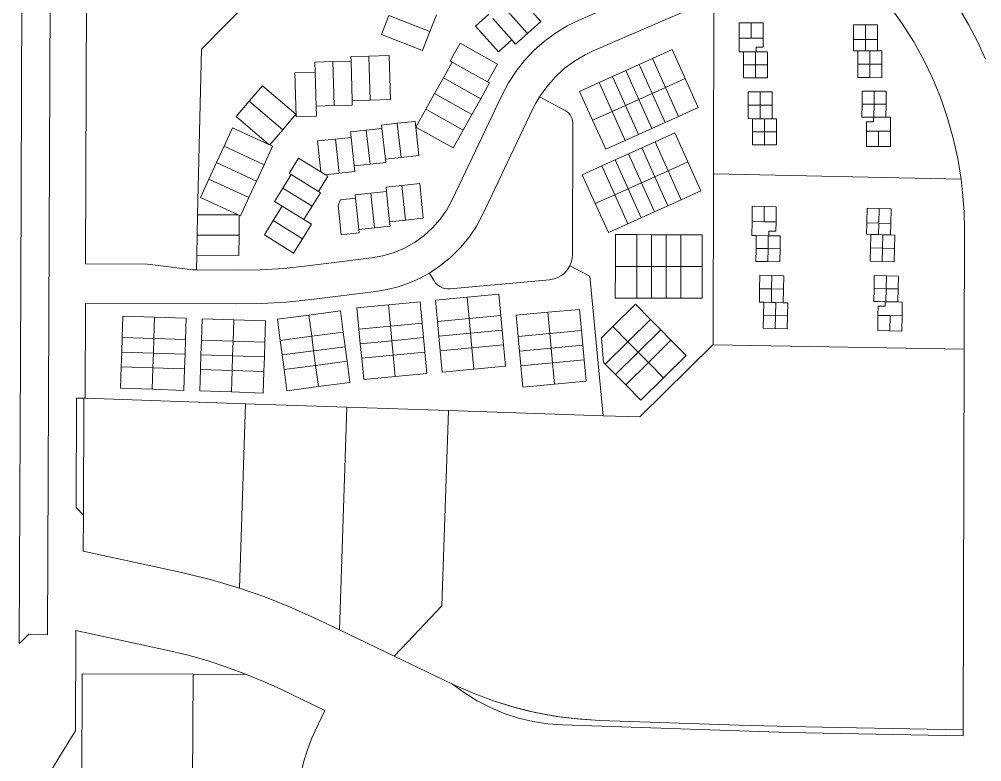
# Model space of a CAD drawing. Header units: feet. Extents: x 2741712 to 2750472, y 1004852 to 1013442.
# Drawn here: x 2742171 to 2743879, y 1007285 to 1008601 of the extents above; entities that cross this region are included whole.
import ezdxf

# ---------------------------------------------------------------- set-up
doc = ezdxf.new("R2010")
doc.units = ezdxf.units.FT
doc.header["$LTSCALE"] = 0.015
doc.header["$MEASUREMENT"] = 0
doc.layers.add('Carver County Parcels', color=7, linetype='Continuous')

msp = doc.modelspace()

# ---------------------------------------------------------------- linework, layer by layer
at = {"layer": 'Carver County Parcels', "lineweight": 5, "ltscale": 100}
for p, q in [((2742179.6, 1009553.3), (2742173.9, 1008130.4)), ((2742291.2, 1008715), (2742289, 1008167.7)), ((2742221.4, 1007510.1), (2742226.1, 1008676.7)), ((2742494.6, 1008548.7), (2742600.3, 1008656.1)), ((2743096.7, 1008597.5), (2743057.8, 1008641.1)), ((2743165.6, 1008600.4), (2743245.1, 1008634.9)), ((2743403.8, 1008638.5), (2743189.5, 1008545.4)), ((2743072.8, 1008576.2), (2743032.2, 1008621.7)), ((2743403.2, 1008327.3), (2743403.8, 1008629.7)), ((2743738.4, 1008593), (2743716.9, 1008623.2)), ((2743838.5, 1008621.9), (2743855.5, 1008592.3)), ((2742813.9, 1008574.5), (2742827, 1008608)), ((2742899.6, 1008579.5), (2742827, 1008608)), ((2742911.3, 1008609.3), (2742899.6, 1008579.5)), ((2743004.6, 1008610.6), (2742980.8, 1008589.3)), ((2743011.3, 1008603.1), (2743045.2, 1008565)), ((2743096.7, 1008597.5), (2743072.8, 1008576.2)), ((2743143.6, 1008589.7), (2743165.6, 1008600.4)), ((2742899.6, 1008579.5), (2742886.5, 1008546)), ((2742899.6, 1008579.5), (2742899.6, 1008579.5)), ((2742980.8, 1008589.3), (2743021.4, 1008543.7)), ((2743122.7, 1008577), (2743143.6, 1008589.7)), ((2743448.5, 1008595.3), (2743448.4, 1008568.2)), ((2743448.5, 1008595.3), (2743469.8, 1008595.3)), ((2743469.8, 1008595.3), (2743469.7, 1008568.1)), ((2743469.8, 1008595.3), (2743469.8, 1008595.3)), ((2743491.1, 1008595.2), (2743469.8, 1008595.3)), ((2743491.1, 1008595.2), (2743491, 1008568.1)), ((2743491.1, 1008595.2), (2743491.1, 1008595.2)), ((2743651.2, 1008565.8), (2743651.2, 1008591.8)), ((2743651.2, 1008591.8), (2743672.5, 1008591.8)), ((2743672.5, 1008591.8), (2743672.5, 1008591.8)), ((2743693.8, 1008591.7), (2743672.5, 1008591.8)), ((2743672.5, 1008591.8), (2743672.5, 1008565.8)), ((2743693.8, 1008565.7), (2743693.8, 1008591.7)), ((2743693.8, 1008591.7), (2743693.8, 1008591.7)), ((2743758.1, 1008561.6), (2743738.4, 1008593)), ((2743855.5, 1008592.3), (2743871.2, 1008562)), ((2742813.9, 1008574.5), (2742886.5, 1008546)), ((2743021.4, 1008543.7), (2743045.2, 1008565)), ((2743045.2, 1008565), (2743051.9, 1008557.6)), ((2743051.9, 1008557.6), (2743072.8, 1008576.2)), ((2743072.8, 1008576.2), (2743072.8, 1008576.2)), ((2743084.7, 1008546.4), (2743103, 1008562.5)), ((2743103, 1008562.5), (2743122.7, 1008577)), ((2743469.7, 1008568.1), (2743448.4, 1008568.2)), ((2743448.4, 1008543.6), (2743448.4, 1008568.2)), ((2743448.4, 1008568.2), (2743448.4, 1008568.2)), ((2743448.4, 1008568.2), (2743448.4, 1008543.6)), ((2743469.7, 1008568.1), (2743469.7, 1008568.1)), ((2743469.7, 1008568.1), (2743491, 1008568.1)), ((2743491, 1008568.1), (2743469.7, 1008568.1)), ((2743491, 1008568.1), (2743491, 1008551.9)), ((2743491, 1008551.9), (2743491, 1008568.1)), ((2743651.1, 1008545.6), (2743651.2, 1008565.8)), ((2743672.5, 1008565.8), (2743651.2, 1008565.8)), ((2743651.2, 1008565.8), (2743651.2, 1008565.8)), ((2743672.4, 1008545.6), (2743672.5, 1008565.8)), ((2743672.5, 1008565.8), (2743672.5, 1008565.8)), ((2743693.8, 1008565.7), (2743672.5, 1008565.8)), ((2743693.8, 1008565.7), (2743693.7, 1008545.5)), ((2743693.8, 1008565.7), (2743693.8, 1008565.7)), ((2742494.6, 1008548.7), (2742487.8, 1008254.9)), ((2742953.5, 1008558.9), (2742935.9, 1008527.5)), ((2742953.5, 1008558.9), (2743019.8, 1008521.9)), ((2743067.9, 1008528.6), (2743084.7, 1008546.4)), ((2743189.5, 1008545.4), (2743175.4, 1008538.6)), ((2743294.8, 1008532), (2743329.5, 1008547.6)), ((2743329.5, 1008547.6), (2743352.6, 1008496.3)), ((2743491, 1008551.9), (2743478.8, 1008552)), ((2743478.8, 1008552), (2743478.8, 1008543.6)), ((2743478.8, 1008543.6), (2743478.8, 1008552)), ((2743478.8, 1008552), (2743491, 1008551.9)), ((2743491, 1008551.9), (2743491, 1008551.9)), ((2743651.1, 1008545.6), (2743659.1, 1008545.6)), ((2743659.1, 1008545.6), (2743672.4, 1008545.6)), ((2743659.1, 1008545.6), (2743659.1, 1008521.8)), ((2743680.4, 1008545.5), (2743672.4, 1008545.6)), ((2743672.4, 1008545.6), (2743672.4, 1008545.6)), ((2743680.4, 1008521.7), (2743680.4, 1008545.5)), ((2743693.7, 1008545.5), (2743680.4, 1008545.5)), ((2743701.7, 1008545.5), (2743693.7, 1008545.5)), ((2743693.7, 1008545.5), (2743693.7, 1008545.5)), ((2743701.7, 1008521.7), (2743701.7, 1008545.5)), ((2743776, 1008529.1), (2743758.1, 1008561.6)), ((2743871.2, 1008562), (2743885.6, 1008531)), ((2742791.6, 1008536.3), (2742759.7, 1008535.4)), ((2742759.7, 1008535.4), (2742759.9, 1008527.4)), ((2742827.6, 1008537.3), (2742791.6, 1008536.3)), ((2742793.8, 1008458.3), (2742791.6, 1008536.3)), ((2742827.6, 1008537.3), (2742829.8, 1008459.3)), ((2743052.8, 1008509.4), (2743067.9, 1008528.6)), ((2743175.4, 1008538.6), (2743156.2, 1008527.2)), ((2743294.8, 1008532), (2743271.1, 1008521.3)), ((2743294.8, 1008532), (2743294.8, 1008532)), ((2743318, 1008480.6), (2743294.8, 1008532)), ((2743448.4, 1008543.6), (2743456.4, 1008543.6)), ((2743448.4, 1008543.6), (2743456.4, 1008543.6)), ((2743456.3, 1008520.6), (2743456.4, 1008543.6)), ((2743477.7, 1008543.6), (2743456.4, 1008543.6)), ((2743456.4, 1008543.6), (2743477.7, 1008543.6)), ((2743477.7, 1008543.6), (2743477.6, 1008520.6)), ((2743477.7, 1008543.6), (2743477.7, 1008543.6)), ((2743478.8, 1008543.6), (2743477.7, 1008543.6)), ((2743477.7, 1008543.6), (2743478.8, 1008543.6)), ((2743491, 1008543.5), (2743478.8, 1008543.6)), ((2743478.8, 1008543.6), (2743478.8, 1008543.6)), ((2743491, 1008543.5), (2743499, 1008543.5)), ((2743498.9, 1008520.5), (2743499, 1008543.5)), ((2743792, 1008495.6), (2743776, 1008529.1)), ((2742695.9, 1008525.6), (2742727.9, 1008526.5)), ((2742695.9, 1008525.6), (2742696.4, 1008507.6)), ((2742727.9, 1008526.5), (2742759.9, 1008527.4)), ((2742727.9, 1008526.5), (2742730.1, 1008448.5)), ((2742759.9, 1008527.4), (2742761.8, 1008457.4)), ((2742939.4, 1008525.6), (2742923.8, 1008497.6)), ((2742939.4, 1008525.6), (2742935.9, 1008527.5)), ((2743002.2, 1008490.4), (2742939.4, 1008525.6)), ((2742939.4, 1008525.6), (2742939.4, 1008525.6)), ((2743002.2, 1008490.4), (2743019.8, 1008521.9)), ((2743019.8, 1008521.9), (2743019.8, 1008521.9)), ((2743138.3, 1008513.9), (2743121.9, 1008498.7)), ((2743156.2, 1008527.2), (2743138.3, 1008513.9)), ((2743271.1, 1008521.3), (2743247.4, 1008510.6)), ((2743294.3, 1008470), (2743271.1, 1008521.3)), ((2743456.3, 1008520.6), (2743477.6, 1008520.6)), ((2743456.3, 1008497.6), (2743456.3, 1008520.6)), ((2743477.6, 1008520.6), (2743477.6, 1008520.6)), ((2743498.9, 1008520.5), (2743477.6, 1008520.6)), ((2743477.6, 1008520.6), (2743477.6, 1008497.6)), ((2743498.9, 1008520.5), (2743498.9, 1008497.5)), ((2743498.9, 1008520.5), (2743498.9, 1008520.5)), ((2743659, 1008498), (2743659.1, 1008521.8)), ((2743680.4, 1008521.7), (2743659.1, 1008521.8)), ((2743680.4, 1008521.7), (2743680.3, 1008498)), ((2743680.4, 1008521.7), (2743680.4, 1008521.7)), ((2743701.7, 1008521.7), (2743680.4, 1008521.7)), ((2743701.6, 1008497.9), (2743701.7, 1008521.7)), ((2743701.7, 1008521.7), (2743701.7, 1008521.7)), ((2742660.4, 1008506.6), (2742696.4, 1008507.6)), ((2742660.4, 1008506.6), (2742662.6, 1008428.6)), ((2742696.4, 1008507.6), (2742698.1, 1008447.6)), ((2742908.2, 1008469.7), (2742923.8, 1008497.6)), ((2742990.1, 1008460.6), (2742923.8, 1008497.6)), ((2743039.4, 1008488.9), (2743052.8, 1008509.4)), ((2743121.9, 1008498.7), (2743107.2, 1008481.9)), ((2743223.7, 1008499.9), (2743200, 1008489.2)), ((2743247.4, 1008510.6), (2743223.7, 1008499.9)), ((2743246.9, 1008448.6), (2743223.7, 1008499.9)), ((2743247.4, 1008510.6), (2743270.6, 1008459.3)), ((2743318, 1008480.6), (2743352.6, 1008496.3)), ((2743352.6, 1008496.3), (2743352.6, 1008496.3)), ((2743352.6, 1008496.3), (2743375.8, 1008444.9)), ((2743456.3, 1008497.6), (2743477.6, 1008497.6)), ((2743498.9, 1008497.5), (2743477.6, 1008497.6)), ((2743659, 1008498), (2743680.3, 1008498)), ((2743680.3, 1008498), (2743701.6, 1008497.9)), ((2743806, 1008461.3), (2743792, 1008495.6)), ((2742602.8, 1008483.6), (2742579.4, 1008456.3)), ((2742662.1, 1008432.9), (2742602.8, 1008483.6)), ((2743005.7, 1008488.5), (2742990.1, 1008460.6)), ((2743002.2, 1008490.4), (2743002.2, 1008490.4)), ((2743002.2, 1008490.4), (2743005.7, 1008488.5)), ((2743028, 1008467.4), (2743039.4, 1008488.9)), ((2743107.2, 1008481.9), (2743094.3, 1008463.7)), ((2743200, 1008489.2), (2743165.4, 1008473.6)), ((2743200, 1008489.2), (2743223.2, 1008437.9)), ((2743294.3, 1008470), (2743318, 1008480.6)), ((2743318, 1008480.6), (2743318, 1008480.6)), ((2743318, 1008480.6), (2743341.1, 1008429.3)), ((2742892.5, 1008441.8), (2742908.2, 1008469.7)), ((2742908.2, 1008469.7), (2742974.5, 1008432.6)), ((2742939.6, 1008281.5), (2743028, 1008467.4)), ((2742990.1, 1008460.6), (2742974.5, 1008432.6)), ((2742990.1, 1008460.6), (2742990.1, 1008460.6)), ((2743094.3, 1008463.7), (2743087.9, 1008452.8)), ((2743140, 1008439.5), (2743094.3, 1008463.7)), ((2743188.5, 1008422.3), (2743165.4, 1008473.6)), ((2743270.6, 1008459.3), (2743294.3, 1008470)), ((2743294.3, 1008470), (2743317.4, 1008418.6)), ((2743294.3, 1008470), (2743294.3, 1008470)), ((2743464.2, 1008449), (2743464.3, 1008472.8)), ((2743485.6, 1008472.8), (2743464.3, 1008472.8)), ((2743485.6, 1008472.8), (2743485.5, 1008449)), ((2743485.6, 1008472.8), (2743485.6, 1008472.8)), ((2743485.6, 1008472.8), (2743506.9, 1008472.8)), ((2743506.8, 1008449), (2743506.9, 1008472.8)), ((2743506.9, 1008472.8), (2743506.9, 1008472.8)), ((2743687.8, 1008473.8), (2743666.5, 1008473.8)), ((2743666.5, 1008473.8), (2743666.5, 1008450.8)), ((2743687.8, 1008450.8), (2743687.8, 1008473.8)), ((2743687.8, 1008473.8), (2743687.8, 1008473.8)), ((2743709.1, 1008473.7), (2743687.8, 1008473.8)), ((2743709.1, 1008473.7), (2743709.1, 1008450.7)), ((2743709.1, 1008473.7), (2743709.1, 1008473.7)), ((2743818.2, 1008426.2), (2743806, 1008461.3)), ((2742556, 1008428.9), (2742579.4, 1008456.3)), ((2742579.4, 1008456.3), (2742638.7, 1008405.6)), ((2742730.1, 1008448.5), (2742698.1, 1008447.6)), ((2742698.6, 1008429.6), (2742698.1, 1008447.6)), ((2742698.1, 1008447.6), (2742698.1, 1008447.6)), ((2742730.1, 1008448.5), (2742762.1, 1008449.4)), ((2742730.1, 1008448.5), (2742730.1, 1008448.5)), ((2742793.8, 1008458.3), (2742761.8, 1008457.4)), ((2742761.8, 1008457.4), (2742761.8, 1008457.4)), ((2742761.8, 1008457.4), (2742762.1, 1008449.4)), ((2742793.8, 1008458.3), (2742829.8, 1008459.3)), ((2742793.8, 1008458.3), (2742793.8, 1008458.3)), ((2742829.8, 1008459.3), (2742829.8, 1008459.3)), ((2743087.9, 1008452.8), (2743082.1, 1008441.6)), ((2743223.2, 1008437.9), (2743246.9, 1008448.6)), ((2743246.9, 1008448.6), (2743270.6, 1008459.3)), ((2743246.9, 1008448.6), (2743246.9, 1008448.6)), ((2743246.9, 1008448.6), (2743270, 1008397.2)), ((2743270.6, 1008459.3), (2743270.6, 1008459.3)), ((2743293.7, 1008407.9), (2743270.6, 1008459.3)), ((2743375.8, 1008444.9), (2743341.1, 1008429.3)), ((2743375.8, 1008444.9), (2743375.8, 1008444.9)), ((2743485.5, 1008449), (2743464.2, 1008449)), ((2743464.2, 1008425.3), (2743464.2, 1008449)), ((2743485.5, 1008449), (2743506.8, 1008449)), ((2743485.5, 1008449), (2743485.5, 1008449)), ((2743485.5, 1008449), (2743485.5, 1008425.2)), ((2743506.8, 1008425.2), (2743506.8, 1008449)), ((2743506.8, 1008449), (2743506.8, 1008449)), ((2743666.5, 1008450.8), (2743666.4, 1008427.8)), ((2743687.8, 1008450.8), (2743666.5, 1008450.8)), ((2743666.5, 1008450.8), (2743666.5, 1008450.8)), ((2743687.7, 1008427.8), (2743687.8, 1008450.8)), ((2743687.8, 1008450.8), (2743687.8, 1008450.8)), ((2743687.8, 1008450.8), (2743709.1, 1008450.7)), ((2743709, 1008427.7), (2743709.1, 1008450.7)), ((2743709.1, 1008450.7), (2743709.1, 1008450.7)), ((2742556, 1008428.9), (2742614, 1008379.3)), ((2742662.1, 1008432.9), (2742638.7, 1008405.6)), ((2742662.1, 1008432.9), (2742662.1, 1008432.9)), ((2742662.6, 1008428.6), (2742698.6, 1008429.6)), ((2742892.5, 1008441.8), (2742875, 1008410.4)), ((2742958.9, 1008404.7), (2742892.5, 1008441.8)), ((2742974.5, 1008432.6), (2742958.9, 1008404.7)), ((2742974.5, 1008432.6), (2742974.5, 1008432.6)), ((2743082.1, 1008441.6), (2742993.8, 1008255.8)), ((2743143.3, 1008437.4), (2743140, 1008439.5)), ((2743143.3, 1008437.4), (2743146.2, 1008434.9)), ((2743148.7, 1008431.9), (2743146.2, 1008434.9)), ((2743150.7, 1008428.6), (2743148.7, 1008431.9)), ((2743152.2, 1008425), (2743150.7, 1008428.6)), ((2743188.5, 1008422.3), (2743223.2, 1008437.9)), ((2743223.2, 1008437.9), (2743223.2, 1008437.9)), ((2743223.2, 1008437.9), (2743246.3, 1008386.5)), ((2743317.4, 1008418.6), (2743341.1, 1008429.3)), ((2743341.1, 1008429.3), (2743341.1, 1008429.3)), ((2743666.4, 1008427.8), (2743674.4, 1008427.8)), ((2743686.6, 1008427.8), (2743674.4, 1008427.8)), ((2743687.7, 1008427.8), (2743686.6, 1008427.8)), ((2743686.6, 1008419.4), (2743686.6, 1008427.8)), ((2743687.7, 1008427.8), (2743686.6, 1008427.8)), ((2743686.6, 1008427.8), (2743686.6, 1008419.4)), ((2743687.7, 1008427.8), (2743709, 1008427.7)), ((2743687.7, 1008427.8), (2743687.7, 1008427.8)), ((2743709, 1008427.7), (2743687.7, 1008427.8)), ((2743717, 1008427.7), (2743709, 1008427.7)), ((2743717, 1008427.7), (2743709, 1008427.7)), ((2743717, 1008427.7), (2743717, 1008403.2)), ((2743717, 1008403.2), (2743717, 1008427.7)), ((2743828.2, 1008390.5), (2743818.2, 1008426.2)), ((2742549.9, 1008408.9), (2742534.8, 1008376.3)), ((2742549.9, 1008408.9), (2742614, 1008379.3)), ((2742814.2, 1008413.9), (2742842, 1008417)), ((2742814.8, 1008408), (2742814.2, 1008413.9)), ((2742873.8, 1008420.4), (2742842, 1008417)), ((2742848.6, 1008356.3), (2742842, 1008417)), ((2742875, 1008410.4), (2742873.8, 1008420.4)), ((2742875, 1008410.4), (2742875, 1008410.4)), ((2742941.3, 1008373.3), (2742875, 1008410.4)), ((2742875, 1008410.4), (2742880.4, 1008359.8)), ((2743152.2, 1008425), (2743153.1, 1008421.2)), ((2743152.9, 1008184.4), (2743153.4, 1008417.4)), ((2743153.1, 1008421.2), (2743153.4, 1008417.4)), ((2743211.7, 1008370.9), (2743188.5, 1008422.3)), ((2743317.4, 1008418.6), (2743293.7, 1008407.9)), ((2743317.4, 1008418.6), (2743317.4, 1008418.6)), ((2743464.2, 1008425.3), (2743472.2, 1008425.2)), ((2743472.2, 1008425.2), (2743472.1, 1008402.1)), ((2743472.2, 1008425.2), (2743485.5, 1008425.2)), ((2743485.5, 1008425.2), (2743493.5, 1008425.2)), ((2743485.5, 1008425.2), (2743485.5, 1008425.2)), ((2743493.5, 1008425.2), (2743493.4, 1008402.1)), ((2743506.8, 1008425.2), (2743493.5, 1008425.2)), ((2743506.8, 1008425.2), (2743506.8, 1008425.2)), ((2743506.8, 1008425.2), (2743514.8, 1008425.2)), ((2743514.7, 1008402.1), (2743514.8, 1008425.2)), ((2743686.6, 1008419.4), (2743674.4, 1008419.4)), ((2743674.4, 1008403.3), (2743674.4, 1008419.4)), ((2743686.6, 1008419.4), (2743674.4, 1008419.4)), ((2743674.4, 1008419.4), (2743674.4, 1008403.3)), ((2742638.7, 1008405.6), (2742615.6, 1008378.6)), ((2742638.7, 1008405.6), (2742638.7, 1008405.6)), ((2742732.4, 1008389), (2742760.2, 1008392)), ((2742759.2, 1008402), (2742787, 1008405)), ((2742760.2, 1008392), (2742759.2, 1008402)), ((2742765.7, 1008341.3), (2742760.2, 1008392)), ((2742814.8, 1008408), (2742787, 1008405)), ((2742793.6, 1008344.3), (2742787, 1008405)), ((2742820.8, 1008353.3), (2742814.8, 1008408)), ((2742958.9, 1008404.7), (2742941.3, 1008373.3)), ((2742958.9, 1008404.7), (2742958.9, 1008404.7)), ((2743270, 1008397.2), (2743246.3, 1008386.5)), ((2743293.7, 1008407.9), (2743270, 1008397.2)), ((2743270, 1008397.2), (2743270, 1008397.2)), ((2743293.7, 1008407.9), (2743293.7, 1008407.9)), ((2743334.2, 1008399.8), (2743299.6, 1008384.2)), ((2743334.2, 1008399.8), (2743357.3, 1008348.5)), ((2743472.1, 1008402.1), (2743493.4, 1008402.1)), ((2743472.1, 1008402.1), (2743472.1, 1008379)), ((2743514.7, 1008402.1), (2743493.4, 1008402.1)), ((2743493.4, 1008402.1), (2743493.4, 1008379)), ((2743493.4, 1008402.1), (2743493.4, 1008402.1)), ((2743514.7, 1008379), (2743514.7, 1008402.1)), ((2743514.7, 1008402.1), (2743514.7, 1008402.1)), ((2743674.3, 1008376.1), (2743674.4, 1008403.3)), ((2743674.4, 1008403.3), (2743695.7, 1008403.2)), ((2743695.7, 1008403.2), (2743695.6, 1008376.1)), ((2743695.7, 1008403.2), (2743695.7, 1008403.2)), ((2743717, 1008403.2), (2743695.7, 1008403.2)), ((2743716.9, 1008376), (2743717, 1008403.2)), ((2743717, 1008403.2), (2743717, 1008403.2)), ((2742534.8, 1008376.3), (2742521.3, 1008347.2)), ((2742534.8, 1008376.3), (2742605.6, 1008343.5)), ((2742605.6, 1008343.5), (2742620.7, 1008376.2)), ((2742614, 1008379.3), (2742615.6, 1008378.6)), ((2742614, 1008379.3), (2742614, 1008379.3)), ((2742620.7, 1008376.2), (2742615.6, 1008378.6)), ((2742700.6, 1008385.6), (2742732.4, 1008389)), ((2742706.5, 1008330.9), (2742700.6, 1008385.6)), ((2742732.4, 1008389), (2742739, 1008328.4)), ((2743246.3, 1008386.5), (2743211.7, 1008370.9)), ((2743246.3, 1008386.5), (2743246.3, 1008386.5)), ((2743299.6, 1008384.2), (2743275.9, 1008373.5)), ((2743299.6, 1008384.2), (2743299.6, 1008384.2)), ((2743299.6, 1008384.2), (2743322.7, 1008332.9)), ((2743472.1, 1008379), (2743493.4, 1008379)), ((2743514.7, 1008379), (2743493.4, 1008379)), ((2743674.3, 1008376.1), (2743695.6, 1008376.1)), ((2743695.6, 1008376.1), (2743716.9, 1008376)), ((2743836.3, 1008354.3), (2743828.2, 1008390.5)), ((2742848.6, 1008356.3), (2742880.4, 1008359.8)), ((2743252.2, 1008362.8), (2743228.5, 1008352.2)), ((2743275.9, 1008373.5), (2743252.2, 1008362.8)), ((2743252.2, 1008362.8), (2743275.3, 1008311.5)), ((2743275.9, 1008373.5), (2743299, 1008322.2)), ((2742521.3, 1008347.2), (2742507.9, 1008318.2)), ((2742592.1, 1008314.5), (2742521.3, 1008347.2)), ((2742605.6, 1008343.5), (2742592.1, 1008314.5)), ((2742605.6, 1008343.5), (2742605.6, 1008343.5)), ((2742650.2, 1008328.1), (2742667, 1008355.3)), ((2742706.5, 1008330.9), (2742667, 1008355.3)), ((2742765.7, 1008341.3), (2742793.6, 1008344.3)), ((2742766.8, 1008331.4), (2742765.7, 1008341.3)), ((2742765.7, 1008341.3), (2742765.7, 1008341.3)), ((2742793.6, 1008344.3), (2742821.4, 1008347.3)), ((2742793.6, 1008344.3), (2742793.6, 1008344.3)), ((2742848.6, 1008356.3), (2742820.8, 1008353.3)), ((2742820.8, 1008353.3), (2742820.8, 1008353.3)), ((2742820.8, 1008353.3), (2742821.4, 1008347.3)), ((2742848.6, 1008356.3), (2742848.6, 1008356.3)), ((2743170.1, 1008325.9), (2743204.8, 1008341.5)), ((2743228.5, 1008352.2), (2743204.8, 1008341.5)), ((2743227.9, 1008290.1), (2743204.8, 1008341.5)), ((2743251.6, 1008300.8), (2743228.5, 1008352.2)), ((2743357.3, 1008348.5), (2743322.7, 1008332.9)), ((2743357.3, 1008348.5), (2743357.3, 1008348.5)), ((2743380.5, 1008297.1), (2743357.3, 1008348.5)), ((2743842.3, 1008317.7), (2743836.3, 1008354.3)), ((2742638.9, 1008302.2), (2742653.6, 1008326)), ((2742650.2, 1008328.1), (2742653.6, 1008326)), ((2742653.6, 1008326), (2742702.1, 1008296)), ((2742714.8, 1008325.7), (2742706.5, 1008330.9)), ((2742706.5, 1008330.9), (2742706.5, 1008330.9)), ((2742739, 1008328.4), (2742714.8, 1008325.7)), ((2742718.9, 1008323.2), (2742714.8, 1008325.7)), ((2742739, 1008328.4), (2742766.8, 1008331.4)), ((2742739, 1008328.4), (2742739, 1008328.4)), ((2743193.3, 1008274.5), (2743170.1, 1008325.9)), ((2743322.7, 1008332.9), (2743299, 1008322.2)), ((2743322.7, 1008332.9), (2743322.7, 1008332.9)), ((2743322.7, 1008332.9), (2743345.9, 1008281.5)), ((2743402.6, 1008024.7), (2743403.2, 1008327.3)), ((2743403.2, 1008327.3), (2743842.3, 1008317.7)), ((2742507.9, 1008318.2), (2742492.8, 1008285.5)), ((2742578.7, 1008285.5), (2742507.9, 1008318.2)), ((2742592.1, 1008314.5), (2742578.7, 1008285.5)), ((2742592.1, 1008314.5), (2742592.1, 1008314.5)), ((2742718.9, 1008323.2), (2742702.1, 1008296)), ((2742822, 1008304), (2742849.9, 1008306.9)), ((2742881.7, 1008310.2), (2742849.9, 1008306.9)), ((2742856.3, 1008245.2), (2742849.9, 1008306.9)), ((2742849.9, 1008306.9), (2742849.9, 1008306.9)), ((2742881.7, 1008310.2), (2742888.1, 1008248.5)), ((2743251.6, 1008300.8), (2743275.3, 1008311.5)), ((2743299, 1008322.2), (2743275.3, 1008311.5)), ((2743275.3, 1008311.5), (2743298.5, 1008260.1)), ((2743275.3, 1008311.5), (2743275.3, 1008311.5)), ((2743299, 1008322.2), (2743299, 1008322.2)), ((2743299, 1008322.2), (2743322.2, 1008270.8)), ((2743845.5, 1008288.6), (2743842.3, 1008317.7)), ((2743842.3, 1008317.7), (2743842.3, 1008317.7)), ((2742638.9, 1008302.2), (2742624.1, 1008278.4)), ((2742690.7, 1008270.1), (2742638.9, 1008302.2)), ((2742705.5, 1008293.9), (2742690.7, 1008270.1)), ((2742702.1, 1008296), (2742702.1, 1008296)), ((2742702.1, 1008296), (2742705.5, 1008293.9)), ((2742767.2, 1008290.3), (2742795, 1008293.1)), ((2742767.2, 1008290.3), (2742767.8, 1008284.3)), ((2742795, 1008293.1), (2742822.9, 1008296)), ((2742795, 1008293.1), (2742801.4, 1008231.5)), ((2742822.9, 1008296), (2742822, 1008304)), ((2742828.4, 1008242.3), (2742822.9, 1008296)), ((2743227.9, 1008290.1), (2743193.3, 1008274.5)), ((2743227.9, 1008290.1), (2743251.6, 1008300.8)), ((2743227.9, 1008290.1), (2743251.1, 1008238.8)), ((2743227.9, 1008290.1), (2743227.9, 1008290.1)), ((2743251.6, 1008300.8), (2743274.8, 1008249.4)), ((2743251.6, 1008300.8), (2743251.6, 1008300.8)), ((2743380.5, 1008297.1), (2743345.9, 1008281.5)), ((2743380.5, 1008297.1), (2743380.5, 1008297.1)), ((2742492.8, 1008285.5), (2742559.7, 1008254.6)), ((2742563.6, 1008252.8), (2742578.7, 1008285.5)), ((2742578.7, 1008285.5), (2742578.7, 1008285.5)), ((2742624.1, 1008278.4), (2742637.7, 1008270)), ((2742736.9, 1008272), (2742741, 1008281.5)), ((2742741, 1008281.5), (2742767.8, 1008284.3)), ((2742767.8, 1008284.3), (2742773.5, 1008228.6)), ((2742929.8, 1008263.6), (2742939.6, 1008281.5)), ((2743193.3, 1008274.5), (2743216.4, 1008223.1)), ((2743322.2, 1008270.8), (2743345.9, 1008281.5)), ((2743345.9, 1008281.5), (2743345.9, 1008281.5)), ((2743847.4, 1008259.3), (2743845.5, 1008288.6)), ((2742622, 1008244.5), (2742637.7, 1008270)), ((2742637.7, 1008270), (2742676, 1008246.3)), ((2742676, 1008246.3), (2742690.7, 1008270.1)), ((2742690.7, 1008270.1), (2742690.7, 1008270.1)), ((2742742.3, 1008219.3), (2742736.9, 1008272)), ((2742918.1, 1008246.8), (2742929.8, 1008263.6)), ((2742993.8, 1008255.8), (2742982.5, 1008234.8)), ((2743298.5, 1008260.1), (2743274.8, 1008249.4)), ((2743298.5, 1008260.1), (2743322.2, 1008270.8)), ((2743298.5, 1008260.1), (2743298.5, 1008260.1)), ((2743322.2, 1008270.8), (2743322.2, 1008270.8)), ((2743471.8, 1008269.9), (2743471.3, 1008242.8)), ((2743471.8, 1008269.9), (2743493.1, 1008269.5)), ((2743492.6, 1008242.4), (2743493.1, 1008269.5)), ((2743493.1, 1008269.5), (2743493.1, 1008269.5)), ((2743493.1, 1008269.5), (2743514.4, 1008269.1)), ((2743513.9, 1008242), (2743514.4, 1008269.1)), ((2743514.4, 1008269.1), (2743514.4, 1008269.1)), ((2743675.6, 1008266.4), (2743674.9, 1008240.4)), ((2743675.6, 1008266.4), (2743696.9, 1008265.8)), ((2743696.2, 1008239.8), (2743696.9, 1008265.8)), ((2743696.9, 1008265.8), (2743696.9, 1008265.8)), ((2743696.9, 1008265.8), (2743718.2, 1008265.2)), ((2743718.2, 1008265.2), (2743717.5, 1008239.2)), ((2743718.2, 1008265.2), (2743718.2, 1008265.2)), ((2743848, 1008229.9), (2743847.4, 1008259.3)), ((2742487.8, 1008254.9), (2742487, 1008218.9)), ((2742487.8, 1008254.9), (2742559.7, 1008254.6)), ((2742559.7, 1008254.6), (2742559.7, 1008254.6)), ((2742559.7, 1008254.6), (2742561.4, 1008253.8)), ((2742561.2, 1008218.6), (2742561.4, 1008253.8)), ((2742561.4, 1008253.8), (2742563.6, 1008252.8)), ((2742622, 1008244.5), (2742606.2, 1008219)), ((2742622, 1008244.5), (2742673.8, 1008212.4)), ((2742673.8, 1008212.4), (2742689.6, 1008237.9)), ((2742689.6, 1008237.9), (2742676, 1008246.3)), ((2742676, 1008246.3), (2742676, 1008246.3)), ((2742828.4, 1008242.3), (2742856.3, 1008245.2)), ((2742828.4, 1008242.3), (2742828.4, 1008242.3)), ((2742828.4, 1008242.3), (2742829.2, 1008234.4)), ((2742856.3, 1008245.2), (2742888.1, 1008248.5)), ((2742856.3, 1008245.2), (2742856.3, 1008245.2)), ((2742888.1, 1008248.5), (2742888.1, 1008248.5)), ((2742904.5, 1008231.5), (2742918.1, 1008246.8)), ((2743251.1, 1008238.8), (2743216.4, 1008223.1)), ((2743251.1, 1008238.8), (2743274.8, 1008249.4)), ((2743251.1, 1008238.8), (2743251.1, 1008238.8)), ((2743274.8, 1008249.4), (2743274.8, 1008249.4)), ((2743470.9, 1008218.2), (2743471.3, 1008242.8)), ((2743471.3, 1008242.8), (2743470.9, 1008218.2)), ((2743471.3, 1008242.8), (2743492.6, 1008242.4)), ((2743471.3, 1008242.8), (2743471.3, 1008242.8)), ((2743492.6, 1008242.4), (2743492.6, 1008242.4)), ((2743492.6, 1008242.4), (2743513.9, 1008242)), ((2743513.9, 1008242), (2743492.6, 1008242.4)), ((2743513.9, 1008242), (2743513.6, 1008225.8)), ((2743513.6, 1008225.8), (2743513.9, 1008242)), ((2743674.9, 1008240.4), (2743674.3, 1008220.2)), ((2743696.2, 1008239.8), (2743674.9, 1008240.4)), ((2743674.9, 1008240.4), (2743674.9, 1008240.4)), ((2743696.2, 1008239.8), (2743695.6, 1008219.6)), ((2743696.2, 1008239.8), (2743696.2, 1008239.8)), ((2743717.5, 1008239.2), (2743696.2, 1008239.8)), ((2743717.5, 1008239.2), (2743716.9, 1008219)), ((2743717.5, 1008239.2), (2743717.5, 1008239.2)), ((2742742.3, 1008219.3), (2742774.2, 1008222.6)), ((2742801.4, 1008231.5), (2742773.5, 1008228.6)), ((2742774.2, 1008222.6), (2742773.5, 1008228.6)), ((2742773.5, 1008228.6), (2742773.5, 1008228.6)), ((2742829.2, 1008234.4), (2742801.4, 1008231.5)), ((2742801.4, 1008231.5), (2742801.4, 1008231.5)), ((2742889.4, 1008217.8), (2742904.5, 1008231.5)), ((2742982.5, 1008234.8), (2742969.2, 1008215)), ((2743501.4, 1008226), (2743501.3, 1008217.6)), ((2743501.3, 1008217.6), (2743501.4, 1008226)), ((2743513.6, 1008225.8), (2743501.4, 1008226)), ((2743501.4, 1008226), (2743513.6, 1008225.8)), ((2743501.4, 1008226), (2743501.4, 1008226)), ((2743847.5, 1008016.2), (2743848, 1008229.9)), ((2742486.1, 1008182.9), (2742487, 1008218.9)), ((2742561.2, 1008218.6), (2742487, 1008218.9)), ((2742561.2, 1008218.6), (2742561.1, 1008182.6)), ((2742561.2, 1008218.6), (2742561.2, 1008218.6)), ((2742658, 1008186.9), (2742606.2, 1008219)), ((2742658, 1008186.9), (2742673.8, 1008212.4)), ((2742673.8, 1008212.4), (2742673.8, 1008212.4)), ((2742855, 1008195.7), (2742872.8, 1008205.8)), ((2742872.8, 1008205.8), (2742889.4, 1008217.8)), ((2742969.2, 1008215), (2742954.1, 1008196.6)), ((2743229, 1008219.7), (2743228.9, 1008163.3)), ((2743229, 1008219.7), (2743267, 1008219.6)), ((2743267, 1008219.6), (2743266.9, 1008163.3)), ((2743293, 1008219.5), (2743267, 1008219.6)), ((2743267, 1008219.6), (2743267, 1008219.6)), ((2743292.9, 1008163.2), (2743293, 1008219.5)), ((2743293, 1008219.5), (2743293, 1008219.5)), ((2743293, 1008219.5), (2743319, 1008219.5)), ((2743318.9, 1008163.2), (2743319, 1008219.5)), ((2743319, 1008219.5), (2743319, 1008219.5)), ((2743319, 1008219.5), (2743345, 1008219.4)), ((2743345, 1008219.4), (2743344.9, 1008163.1)), ((2743345, 1008219.4), (2743345, 1008219.4)), ((2743383, 1008219.4), (2743345, 1008219.4)), ((2743382.9, 1008163), (2743383, 1008219.4)), ((2743383, 1008219.4), (2743383, 1008219.4)), ((2743478.9, 1008218.1), (2743470.9, 1008218.2)), ((2743470.9, 1008218.2), (2743478.9, 1008218.1)), ((2743478.9, 1008218.1), (2743478.4, 1008195.1)), ((2743478.9, 1008218.1), (2743500.2, 1008217.7)), ((2743478.9, 1008218.1), (2743500.2, 1008217.7)), ((2743500.2, 1008217.7), (2743499.7, 1008194.7)), ((2743500.2, 1008217.7), (2743500.2, 1008217.7)), ((2743501.3, 1008217.6), (2743500.2, 1008217.7)), ((2743500.2, 1008217.7), (2743501.3, 1008217.6)), ((2743501.3, 1008217.6), (2743501.3, 1008217.6)), ((2743501.3, 1008217.6), (2743513.5, 1008217.4)), ((2743513.5, 1008217.4), (2743521.5, 1008217.3)), ((2743521, 1008194.3), (2743521.5, 1008217.3)), ((2743682.3, 1008220), (2743674.3, 1008220.2)), ((2743681.7, 1008196.2), (2743682.3, 1008220)), ((2743682.3, 1008220), (2743695.6, 1008219.6)), ((2743695.6, 1008219.6), (2743703.6, 1008219.4)), ((2743695.6, 1008219.6), (2743695.6, 1008219.6)), ((2743703, 1008195.6), (2743703.6, 1008219.4)), ((2743716.9, 1008219), (2743703.6, 1008219.4)), ((2743716.9, 1008219), (2743716.9, 1008219)), ((2743716.9, 1008219), (2743724.9, 1008218.8)), ((2743724.9, 1008218.8), (2743724.2, 1008195)), ((2742816.6, 1008181.9), (2742836.2, 1008187.7)), ((2742836.2, 1008187.7), (2742855, 1008195.7)), ((2742954.1, 1008196.6), (2742937.2, 1008179.8)), ((2743478, 1008172.1), (2743478.4, 1008195.1)), ((2743499.7, 1008194.7), (2743478.4, 1008195.1)), ((2743499.3, 1008171.7), (2743499.7, 1008194.7)), ((2743499.7, 1008194.7), (2743499.7, 1008194.7)), ((2743521, 1008194.3), (2743499.7, 1008194.7)), ((2743521, 1008194.3), (2743520.6, 1008171.3)), ((2743521, 1008194.3), (2743521, 1008194.3)), ((2743681, 1008172.4), (2743681.7, 1008196.2)), ((2743681.7, 1008196.2), (2743703, 1008195.6)), ((2743702.3, 1008171.8), (2743703, 1008195.6)), ((2743703, 1008195.6), (2743724.2, 1008195)), ((2743703, 1008195.6), (2743703, 1008195.6)), ((2743723.6, 1008171.2), (2743724.2, 1008195)), ((2743724.2, 1008195), (2743724.2, 1008195)), ((2742486.1, 1008182.9), (2742485.5, 1008156.9)), ((2742486.1, 1008182.9), (2742561.1, 1008182.6)), ((2742682.6, 1008164.1), (2742796.5, 1008178.2)), ((2742796.5, 1008178.2), (2742816.6, 1008181.9)), ((2742937.2, 1008179.8), (2742918.8, 1008164.7)), ((2743148, 1008164), (2743150.7, 1008170.5)), ((2743150.7, 1008170.5), (2743152.4, 1008177.4)), ((2743152.9, 1008184.4), (2743152.4, 1008177.4)), ((2743478, 1008172.1), (2743499.3, 1008171.7)), ((2743520.6, 1008171.3), (2743499.3, 1008171.7)), ((2743681, 1008172.4), (2743702.3, 1008171.8)), ((2743723.6, 1008171.2), (2743702.3, 1008171.8)), ((2742289, 1008167.7), (2742399, 1008167.2)), ((2742399, 1008167.2), (2742479, 1008156.9)), ((2742479, 1008156.9), (2742485.5, 1008156.9)), ((2742485.5, 1008156.9), (2742556.9, 1008156.6)), ((2742556.9, 1008156.6), (2742598.9, 1008157.3)), ((2742598.9, 1008157.3), (2742640.9, 1008159.8)), ((2742640.9, 1008159.8), (2742682.6, 1008164.1)), ((2742918.8, 1008164.7), (2742898.9, 1008151.4)), ((2743139, 1008152), (2743144, 1008157.6)), ((2743144, 1008157.6), (2743148, 1008164)), ((2743183.6, 1008145.8), (2743148, 1008164)), ((2743148, 1008164), (2743148, 1008164)), ((2743228.9, 1008163.3), (2743228.8, 1008107)), ((2743228.9, 1008163.3), (2743266.9, 1008163.3)), ((2743228.9, 1008163.3), (2743228.9, 1008163.3)), ((2743266.8, 1008106.9), (2743266.9, 1008163.3)), ((2743292.9, 1008163.2), (2743266.9, 1008163.3)), ((2743266.9, 1008163.3), (2743266.9, 1008163.3)), ((2743292.8, 1008106.9), (2743292.9, 1008163.2)), ((2743292.9, 1008163.2), (2743318.9, 1008163.2)), ((2743292.9, 1008163.2), (2743292.9, 1008163.2)), ((2743318.9, 1008163.2), (2743318.8, 1008106.8)), ((2743318.9, 1008163.2), (2743318.9, 1008163.2)), ((2743318.9, 1008163.2), (2743344.9, 1008163.1)), ((2743344.8, 1008106.8), (2743344.9, 1008163.1)), ((2743344.9, 1008163.1), (2743382.9, 1008163)), ((2743344.9, 1008163.1), (2743344.9, 1008163.1)), ((2743382.9, 1008163), (2743382.8, 1008106.7)), ((2743382.9, 1008163), (2743382.9, 1008163)), ((2742881.2, 1008141.8), (2742862.6, 1008133.6)), ((2742898.9, 1008151.4), (2742881.2, 1008141.8)), ((2742898.9, 1008151.4), (2742907.2, 1008137.7)), ((2742907.2, 1008137.7), (2742910, 1008133.8)), ((2743112.1, 1008139.7), (2742935.7, 1008123.2)), ((2743112.1, 1008139.7), (2743119.5, 1008141)), ((2743119.5, 1008141), (2743126.6, 1008143.6)), ((2743133.2, 1008147.3), (2743126.6, 1008143.6)), ((2743139, 1008152), (2743133.2, 1008147.3)), ((2743207, 1007898.5), (2743183.6, 1008145.8)), ((2743484.8, 1008123.7), (2743485.4, 1008147.5)), ((2743506.7, 1008146.9), (2743485.4, 1008147.5)), ((2743506.7, 1008146.9), (2743506.1, 1008123.2)), ((2743506.7, 1008146.9), (2743506.7, 1008146.9)), ((2743528, 1008146.4), (2743506.7, 1008146.9)), ((2743527.4, 1008122.6), (2743528, 1008146.4)), ((2743528, 1008146.4), (2743528, 1008146.4)), ((2743687.8, 1008124.1), (2743688.3, 1008147.1)), ((2743688.3, 1008147.1), (2743709.6, 1008146.7)), ((2743709.1, 1008123.7), (2743709.6, 1008146.7)), ((2743709.6, 1008146.7), (2743709.6, 1008146.7)), ((2743709.6, 1008146.7), (2743730.9, 1008146.2)), ((2743730.4, 1008123.2), (2743730.9, 1008146.2)), ((2743730.9, 1008146.2), (2743730.9, 1008146.2)), ((2742173.9, 1008130.4), (2742171.3, 1007494.4)), ((2742803.9, 1008118.7), (2742690, 1008104.6)), ((2742823.8, 1008122), (2742803.9, 1008118.7)), ((2742843.5, 1008127), (2742823.8, 1008122)), ((2742862.6, 1008133.6), (2742843.5, 1008127)), ((2742910, 1008133.8), (2742913.3, 1008130.4)), ((2742913.3, 1008130.4), (2742917.2, 1008127.5)), ((2742921.5, 1008125.4), (2742917.2, 1008127.5)), ((2742926.1, 1008123.9), (2742921.5, 1008125.4)), ((2742926.1, 1008123.9), (2742930.9, 1008123.2)), ((2742935.7, 1008123.2), (2742930.9, 1008123.2)), ((2743484.8, 1008123.7), (2743484.3, 1008099.9)), ((2743484.8, 1008123.7), (2743506.1, 1008123.2)), ((2743484.8, 1008123.7), (2743484.8, 1008123.7)), ((2743505.6, 1008099.4), (2743506.1, 1008123.2)), ((2743506.1, 1008123.2), (2743527.4, 1008122.6)), ((2743506.1, 1008123.2), (2743506.1, 1008123.2)), ((2743527.4, 1008122.6), (2743526.8, 1008098.9)), ((2743527.4, 1008122.6), (2743527.4, 1008122.6)), ((2743687.8, 1008124.1), (2743687.3, 1008101.1)), ((2743687.8, 1008124.1), (2743709.1, 1008123.7)), ((2743687.8, 1008124.1), (2743687.8, 1008124.1)), ((2743709.1, 1008123.7), (2743708.6, 1008100.7)), ((2743709.1, 1008123.7), (2743709.1, 1008123.7)), ((2743730.4, 1008123.2), (2743709.1, 1008123.7)), ((2743729.9, 1008100.2), (2743730.4, 1008123.2)), ((2743730.4, 1008123.2), (2743730.4, 1008123.2)), ((2742690, 1008104.6), (2742645.7, 1008100)), ((2742965.8, 1008108.4), (2742909.7, 1008103.1)), ((2742913.3, 1008065.3), (2742909.7, 1008103.1)), ((2742965.8, 1008108.4), (2743021.9, 1008113.8)), ((2742969.4, 1008070.6), (2742965.8, 1008108.4)), ((2743021.9, 1008113.8), (2743025.5, 1008075.9)), ((2743228.8, 1008107), (2743266.8, 1008106.9)), ((2743292.8, 1008106.9), (2743266.8, 1008106.9)), ((2743318.8, 1008106.8), (2743292.8, 1008106.9)), ((2743318.8, 1008106.8), (2743344.8, 1008106.8)), ((2743382.8, 1008106.7), (2743344.8, 1008106.8)), ((2742288.7, 1008097.7), (2742288, 1007929.3)), ((2742556.7, 1008096.6), (2742288.7, 1008097.7)), ((2742601.2, 1008097.4), (2742556.7, 1008096.6)), ((2742645.7, 1008100), (2742601.2, 1008097.4)), ((2742685.2, 1008077), (2742741, 1008084.4)), ((2742741, 1008084.4), (2742746, 1008046.7)), ((2742826.5, 1008095.3), (2742770.4, 1008089.9)), ((2742770.4, 1008089.9), (2742774, 1008052.1)), ((2742882.5, 1008100.6), (2742826.5, 1008095.3)), ((2742830, 1008057.4), (2742826.5, 1008095.3)), ((2742882.5, 1008100.6), (2742886.1, 1008062.7)), ((2743108.9, 1008081.8), (2743165, 1008087.1)), ((2743165, 1008087.1), (2743168.6, 1008049.3)), ((2743224.3, 1008056.7), (2743264.4, 1008096.3)), ((2743291.1, 1008069.2), (2743264.4, 1008096.3)), ((2743492.3, 1008099.7), (2743484.3, 1008099.9)), ((2743491.7, 1008076.6), (2743492.3, 1008099.7)), ((2743505.6, 1008099.4), (2743492.3, 1008099.7)), ((2743513.5, 1008099.2), (2743505.6, 1008099.4)), ((2743505.6, 1008099.4), (2743505.6, 1008099.4)), ((2743513.5, 1008099.2), (2743513, 1008076.1)), ((2743513.5, 1008099.2), (2743526.8, 1008098.9)), ((2743534.8, 1008098.7), (2743526.8, 1008098.9)), ((2743526.8, 1008098.9), (2743526.8, 1008098.9)), ((2743534.3, 1008075.6), (2743534.8, 1008098.7)), ((2743695.3, 1008101), (2743687.3, 1008101.1)), ((2743694.8, 1008076.4), (2743695.2, 1008093)), ((2743695.2, 1008093), (2743694.8, 1008076.4)), ((2743707.4, 1008092.7), (2743695.2, 1008093)), ((2743707.4, 1008092.7), (2743695.2, 1008093)), ((2743695.3, 1008101), (2743707.5, 1008100.7)), ((2743707.4, 1008092.7), (2743707.5, 1008100.7)), ((2743707.5, 1008100.7), (2743707.4, 1008092.7)), ((2743708.6, 1008100.7), (2743707.5, 1008100.7)), ((2743708.6, 1008100.7), (2743707.5, 1008100.7)), ((2743729.9, 1008100.2), (2743708.6, 1008100.7)), ((2743708.6, 1008100.7), (2743708.6, 1008100.7)), ((2743729.9, 1008100.2), (2743708.6, 1008100.7)), ((2743737.9, 1008100.1), (2743729.9, 1008100.2)), ((2743737.9, 1008100.1), (2743729.9, 1008100.2)), ((2743737.9, 1008100.1), (2743737.4, 1008075.5)), ((2743737.4, 1008075.5), (2743737.9, 1008100.1)), ((2742355.1, 1008075.1), (2742353.8, 1008037.1)), ((2742411.4, 1008073.2), (2742355.1, 1008075.1)), ((2742411.4, 1008073.2), (2742410.1, 1008035.2)), ((2742411.4, 1008073.2), (2742467.7, 1008071.3)), ((2742411.4, 1008073.2), (2742411.4, 1008073.2)), ((2742466.4, 1008033.4), (2742467.7, 1008071.3)), ((2742467.7, 1008071.3), (2742467.7, 1008071.3)), ((2742495.7, 1008070.4), (2742494.4, 1008032.4)), ((2742552, 1008068.5), (2742495.7, 1008070.4)), ((2742550.7, 1008030.5), (2742552, 1008068.5)), ((2742552, 1008068.5), (2742608.3, 1008066.6)), ((2742552, 1008068.5), (2742552, 1008068.5)), ((2742685.2, 1008077), (2742629.4, 1008069.6)), ((2742634.3, 1008032), (2742629.4, 1008069.6)), ((2742690.2, 1008039.3), (2742685.2, 1008077)), ((2742913.3, 1008065.3), (2742969.4, 1008070.6)), ((2742969.4, 1008070.6), (2743025.5, 1008075.9)), ((2742969.4, 1008070.6), (2742969.4, 1008070.6)), ((2742969.4, 1008070.6), (2742971.9, 1008044.7)), ((2743025.5, 1008075.9), (2743025.5, 1008075.9)), ((2743025.5, 1008075.9), (2743027.9, 1008050)), ((2743052.9, 1008076.5), (2743108.9, 1008081.8)), ((2743056.5, 1008038.7), (2743052.9, 1008076.5)), ((2743108.9, 1008081.8), (2743112.5, 1008044)), ((2743108.9, 1008081.8), (2743108.9, 1008081.8)), ((2743291.1, 1008069.2), (2743250.9, 1008029.7)), ((2743291.1, 1008069.2), (2743291.1, 1008069.2)), ((2743309.3, 1008050.7), (2743291.1, 1008069.2)), ((2743491.1, 1008053.5), (2743491.7, 1008076.6)), ((2743513, 1008076.1), (2743491.7, 1008076.6)), ((2743513, 1008076.1), (2743512.4, 1008053)), ((2743513, 1008076.1), (2743513, 1008076.1)), ((2743534.3, 1008075.6), (2743513, 1008076.1)), ((2743534.3, 1008075.6), (2743533.7, 1008052.5)), ((2743534.3, 1008075.6), (2743534.3, 1008075.6)), ((2743694.3, 1008049.3), (2743694.8, 1008076.4)), ((2743694.8, 1008076.4), (2743716.1, 1008076)), ((2743715.6, 1008048.8), (2743716.1, 1008076)), ((2743737.4, 1008075.5), (2743716.1, 1008076)), ((2743716.1, 1008076), (2743716.1, 1008076)), ((2743736.9, 1008048.4), (2743737.4, 1008075.5)), ((2743737.4, 1008075.5), (2743737.4, 1008075.5)), ((2742608.3, 1008066.6), (2742607, 1008028.7)), ((2742608.3, 1008066.6), (2742608.3, 1008066.6)), ((2742830, 1008057.4), (2742774, 1008052.1)), ((2742776.4, 1008026.2), (2742774, 1008052.1)), ((2742774, 1008052.1), (2742774, 1008052.1)), ((2742886.1, 1008062.7), (2742830, 1008057.4)), ((2742830, 1008057.4), (2742830, 1008057.4)), ((2742832.5, 1008031.5), (2742830, 1008057.4)), ((2742886.1, 1008062.7), (2742888.6, 1008036.9)), ((2742886.1, 1008062.7), (2742886.1, 1008062.7)), ((2742915.8, 1008039.4), (2742913.3, 1008065.3)), ((2742913.3, 1008065.3), (2742913.3, 1008065.3)), ((2742971.9, 1008044.7), (2743027.9, 1008050)), ((2743027.9, 1008050), (2743027.9, 1008050)), ((2743027.9, 1008050), (2743030.4, 1008024.2)), ((2743204, 1008036.8), (2743224.3, 1008056.7)), ((2743224.3, 1008056.7), (2743250.9, 1008029.7)), ((2743224.3, 1008056.7), (2743224.3, 1008056.7)), ((2743309.3, 1008050.7), (2743269.2, 1008011.1)), ((2743309.3, 1008050.7), (2743309.3, 1008050.7)), ((2743309.3, 1008050.7), (2743327.5, 1008032.2)), ((2743512.4, 1008053), (2743491.1, 1008053.5)), ((2743512.4, 1008053), (2743533.7, 1008052.5)), ((2742353.8, 1008037.1), (2742353, 1008011.1)), ((2742410.1, 1008035.2), (2742353.8, 1008037.1)), ((2742410.1, 1008035.2), (2742409.3, 1008009.3)), ((2742410.1, 1008035.2), (2742410.1, 1008035.2)), ((2742466.4, 1008033.4), (2742410.1, 1008035.2)), ((2742466.4, 1008033.4), (2742465.6, 1008007.4)), ((2742466.4, 1008033.4), (2742466.4, 1008033.4)), ((2742634.3, 1008032), (2742690.2, 1008039.3)), ((2742746, 1008046.7), (2742690.2, 1008039.3)), ((2742690.2, 1008039.3), (2742690.2, 1008039.3)), ((2742693.6, 1008013.6), (2742690.2, 1008039.3)), ((2742746, 1008046.7), (2742746, 1008046.7)), ((2742749.4, 1008020.9), (2742746, 1008046.7)), ((2742832.5, 1008031.5), (2742888.6, 1008036.9)), ((2742888.6, 1008036.9), (2742891, 1008011)), ((2742888.6, 1008036.9), (2742888.6, 1008036.9)), ((2742971.9, 1008044.7), (2742915.8, 1008039.4)), ((2742918.2, 1008013.5), (2742915.8, 1008039.4)), ((2742971.9, 1008044.7), (2742971.9, 1008044.7)), ((2742974.3, 1008018.9), (2742971.9, 1008044.7)), ((2743112.5, 1008044), (2743056.5, 1008038.7)), ((2743058.9, 1008012.8), (2743056.5, 1008038.7)), ((2743112.5, 1008044), (2743168.6, 1008049.3)), ((2743112.5, 1008044), (2743112.5, 1008044)), ((2743115, 1008018.1), (2743112.5, 1008044)), ((2743168.6, 1008049.3), (2743168.6, 1008049.3)), ((2743171.1, 1008023.4), (2743168.6, 1008049.3)), ((2743204, 1008036.8), (2743208.1, 1007992.9)), ((2743715.6, 1008048.8), (2743694.3, 1008049.3)), ((2743715.6, 1008048.8), (2743736.9, 1008048.4)), ((2742493.5, 1008006.4), (2742494.4, 1008032.4)), ((2742494.4, 1008032.4), (2742550.7, 1008030.5)), ((2742550.7, 1008030.5), (2742549.8, 1008004.6)), ((2742607, 1008028.7), (2742550.7, 1008030.5)), ((2742550.7, 1008030.5), (2742550.7, 1008030.5)), ((2742607, 1008028.7), (2742606.1, 1008002.7)), ((2742607, 1008028.7), (2742607, 1008028.7)), ((2742637.7, 1008006.2), (2742634.3, 1008032)), ((2742634.3, 1008032), (2742634.3, 1008032)), ((2742749.4, 1008020.9), (2742693.6, 1008013.6)), ((2742749.4, 1008020.9), (2742749.4, 1008020.9)), ((2742752.8, 1007995.2), (2742749.4, 1008020.9)), ((2742832.5, 1008031.5), (2742776.4, 1008026.2)), ((2742776.4, 1008026.2), (2742778.9, 1008000.4)), ((2742832.5, 1008031.5), (2742834.9, 1008005.7)), ((2742832.5, 1008031.5), (2742832.5, 1008031.5)), ((2742918.2, 1008013.5), (2742974.3, 1008018.9)), ((2743030.4, 1008024.2), (2742974.3, 1008018.9)), ((2742974.3, 1008018.9), (2742974.3, 1008018.9)), ((2742977.9, 1007981), (2742974.3, 1008018.9)), ((2743030.4, 1008024.2), (2743030.4, 1008024.2)), ((2743034, 1007986.3), (2743030.4, 1008024.2)), ((2743115, 1008018.1), (2743058.9, 1008012.8)), ((2743171.1, 1008023.4), (2743115, 1008018.1)), ((2743115, 1008018.1), (2743115, 1008018.1)), ((2743117.4, 1007992.2), (2743115, 1008018.1)), ((2743171.1, 1008023.4), (2743171.1, 1008023.4)), ((2743171.1, 1008023.4), (2743173.5, 1007997.5)), ((2743250.9, 1008029.7), (2743210.8, 1007990.1)), ((2743250.9, 1008029.7), (2743269.2, 1008011.1)), ((2743250.9, 1008029.7), (2743250.9, 1008029.7)), ((2743402.6, 1008024.7), (2743272.3, 1007896.4)), ((2743272.3, 1007896.4), (2743402.6, 1008024.7)), ((2743287.4, 1007992.6), (2743327.5, 1008032.2)), ((2743327.5, 1008032.2), (2743327.5, 1008032.2)), ((2743354.2, 1008005.1), (2743327.5, 1008032.2)), ((2743402.6, 1008024.2), (2743402.6, 1008024.7)), ((2743402.6, 1008024.7), (2743402.6, 1008024.2)), ((2743847.5, 1008016.2), (2743402.6, 1008024.2)), ((2743402.6, 1008024.2), (2743847.5, 1008016.2)), ((2743846.1, 1007341.5), (2743847.5, 1008016.2)), ((2742353, 1008011.1), (2742352.1, 1007985.2)), ((2742409.3, 1008009.3), (2742353, 1008011.1)), ((2742408.4, 1007983.3), (2742409.3, 1008009.3)), ((2742409.3, 1008009.3), (2742409.3, 1008009.3)), ((2742465.6, 1008007.4), (2742409.3, 1008009.3)), ((2742464.7, 1007981.4), (2742465.6, 1008007.4)), ((2742465.6, 1008007.4), (2742465.6, 1008007.4)), ((2742492.7, 1007980.5), (2742493.5, 1008006.4)), ((2742493.5, 1008006.4), (2742549.8, 1008004.6)), ((2742549.8, 1008004.6), (2742549, 1007978.6)), ((2742549.8, 1008004.6), (2742549.8, 1008004.6)), ((2742606.1, 1008002.7), (2742549.8, 1008004.6)), ((2742606.1, 1008002.7), (2742605.3, 1007976.7)), ((2742606.1, 1008002.7), (2742606.1, 1008002.7)), ((2742693.6, 1008013.6), (2742637.7, 1008006.2)), ((2742641.1, 1007980.4), (2742637.7, 1008006.2)), ((2742693.6, 1008013.6), (2742693.6, 1008013.6)), ((2742697, 1007987.8), (2742693.6, 1008013.6)), ((2742778.9, 1008000.4), (2742834.9, 1008005.7)), ((2742778.9, 1008000.4), (2742782.5, 1007962.5)), ((2742891, 1008011), (2742834.9, 1008005.7)), ((2742834.9, 1008005.7), (2742834.9, 1008005.7)), ((2742838.5, 1007967.8), (2742834.9, 1008005.7)), ((2742891, 1008011), (2742891, 1008011)), ((2742891, 1008011), (2742894.6, 1007973.1)), ((2742918.2, 1008013.5), (2742921.8, 1007975.7)), ((2743061.4, 1007986.9), (2743058.9, 1008012.8)), ((2743269.2, 1008011.1), (2743229.1, 1007971.6)), ((2743287.4, 1007992.6), (2743269.2, 1008011.1)), ((2743269.2, 1008011.1), (2743269.2, 1008011.1)), ((2743314.1, 1007965.6), (2743354.2, 1008005.1)), ((2743354.2, 1008005.1), (2743354.2, 1008005.1)), ((2742352.1, 1007985.2), (2742350.8, 1007947.2)), ((2742352.1, 1007985.2), (2742408.4, 1007983.3)), ((2742407.1, 1007945.3), (2742408.4, 1007983.3)), ((2742408.4, 1007983.3), (2742408.4, 1007983.3)), ((2742408.4, 1007983.3), (2742464.7, 1007981.4)), ((2742641.1, 1007980.4), (2742697, 1007987.8)), ((2742697, 1007987.8), (2742752.8, 1007995.2)), ((2742702, 1007950.1), (2742697, 1007987.8)), ((2742697, 1007987.8), (2742697, 1007987.8)), ((2742752.8, 1007995.2), (2742757.8, 1007957.5)), ((2742752.8, 1007995.2), (2742752.8, 1007995.2)), ((2743034, 1007986.3), (2742977.9, 1007981)), ((2743034, 1007986.3), (2743034, 1007986.3)), ((2743117.4, 1007992.2), (2743061.4, 1007986.9)), ((2743061.4, 1007986.9), (2743064.9, 1007949.1)), ((2743117.4, 1007992.2), (2743173.5, 1007997.5)), ((2743117.4, 1007992.2), (2743121, 1007954.4)), ((2743117.4, 1007992.2), (2743117.4, 1007992.2)), ((2743173.5, 1007997.5), (2743173.5, 1007997.5)), ((2743173.5, 1007997.5), (2743177.1, 1007959.7)), ((2743210.8, 1007990.1), (2743208.1, 1007992.9)), ((2743229.1, 1007971.6), (2743210.8, 1007990.1)), ((2743247.3, 1007953.1), (2743287.4, 1007992.6)), ((2743314.1, 1007965.6), (2743287.4, 1007992.6)), ((2743287.4, 1007992.6), (2743287.4, 1007992.6)), ((2742464.7, 1007981.4), (2742463.4, 1007943.4)), ((2742464.7, 1007981.4), (2742464.7, 1007981.4)), ((2742492.7, 1007980.5), (2742491.4, 1007942.5)), ((2742549, 1007978.6), (2742492.7, 1007980.5)), ((2742549, 1007978.6), (2742547.7, 1007940.6)), ((2742549, 1007978.6), (2742549, 1007978.6)), ((2742549, 1007978.6), (2742605.3, 1007976.7)), ((2742605.3, 1007976.7), (2742604, 1007938.7)), ((2742605.3, 1007976.7), (2742605.3, 1007976.7)), ((2742646.1, 1007942.7), (2742641.1, 1007980.4)), ((2742838.5, 1007967.8), (2742782.5, 1007962.5)), ((2742894.6, 1007973.1), (2742838.5, 1007967.8)), ((2742838.5, 1007967.8), (2742838.5, 1007967.8)), ((2742894.6, 1007973.1), (2742894.6, 1007973.1)), ((2742977.9, 1007981), (2742921.8, 1007975.7)), ((2742977.9, 1007981), (2742977.9, 1007981)), ((2743247.3, 1007953.1), (2743229.1, 1007971.6)), ((2743274, 1007926), (2743314.1, 1007965.6)), ((2743314.1, 1007965.6), (2743314.1, 1007965.6)), ((2742646.1, 1007942.7), (2742702, 1007950.1)), ((2742702, 1007950.1), (2742757.8, 1007957.5)), ((2742702, 1007950.1), (2742702, 1007950.1)), ((2742757.8, 1007957.5), (2742757.8, 1007957.5)), ((2743121, 1007954.4), (2743064.9, 1007949.1)), ((2743177.1, 1007959.7), (2743121, 1007954.4)), ((2743121, 1007954.4), (2743121, 1007954.4)), ((2743177.1, 1007959.7), (2743177.1, 1007959.7)), ((2743274, 1007926), (2743247.3, 1007953.1)), ((2742407.1, 1007945.3), (2742350.8, 1007947.2)), ((2742407.1, 1007945.3), (2742463.4, 1007943.4)), ((2742491.4, 1007942.5), (2742547.7, 1007940.6)), ((2742547.7, 1007940.6), (2742604, 1007938.7)), ((2742273.1, 1007929.8), (2742272.3, 1007735.9)), ((2742286, 1007929.3), (2742273.1, 1007929.8)), ((2742285.2, 1007722.4), (2742286, 1007929.3)), ((2742286, 1007929.3), (2742286, 1007929.3)), ((2742288, 1007929.3), (2742286, 1007929.3)), ((2742572.9, 1007919.8), (2742288, 1007929.3)), ((2742288, 1007929.3), (2742288, 1007929.3)), ((2742561.9, 1007592.9), (2742572.9, 1007919.8)), ((2742572.9, 1007919.8), (2742752.7, 1007913.7)), ((2742752.7, 1007913.7), (2742739.5, 1007518.6)), ((2742752.7, 1007913.7), (2742752.7, 1007913.7)), ((2742932.6, 1007907.7), (2742752.7, 1007913.7)), ((2742921, 1007561.2), (2742932.6, 1007907.7)), ((2742932.6, 1007907.7), (2742921, 1007561.2)), ((2742932.6, 1007907.7), (2742932.6, 1007907.7)), ((2742932.6, 1007907.7), (2743207, 1007898.5)), ((2743207, 1007898.5), (2742932.6, 1007907.7)), ((2743207, 1007898.5), (2743207, 1007898.5)), ((2743272.3, 1007896.4), (2743207, 1007898.5)), ((2743207, 1007898.5), (2743272.3, 1007896.4)), ((2742272.3, 1007735.9), (2742285.2, 1007722.4)), ((2742285.2, 1007722.4), (2742284.9, 1007658)), ((2742284.9, 1007658), (2742462, 1007619.7)), ((2742462, 1007619.7), (2742512.3, 1007607.5)), ((2742512.3, 1007607.5), (2742561.9, 1007592.9)), ((2742561.9, 1007592.9), (2742606.8, 1007577.3)), ((2742606.8, 1007577.3), (2742651, 1007559.7)), ((2742651, 1007559.7), (2742694.4, 1007540.2)), ((2742860, 1007496.7), (2742921, 1007561.2)), ((2742921, 1007561.2), (2742860, 1007496.7)), ((2742694.4, 1007540.2), (2742739.5, 1007518.6)), ((2742176.3, 1007499.3), (2742188.4, 1007510.9)), ((2742188.4, 1007510.9), (2742221.4, 1007510.1)), ((2742271.5, 1007517.6), (2742270.8, 1007339.6)), ((2742432.5, 1007482.9), (2742271.5, 1007517.6)), ((2742739.5, 1007518.6), (2742836.7, 1007472.1)), ((2742171.3, 1007494.4), (2742176.3, 1007499.3)), ((2742836.7, 1007472.1), (2742860, 1007496.7)), ((2742860, 1007496.7), (2742836.7, 1007472.1)), ((2742468.6, 1007474.3), (2742432.5, 1007482.9)), ((2742504.4, 1007464.2), (2742468.6, 1007474.3)), ((2742836.7, 1007472.1), (2742940, 1007422.6)), ((2742539.7, 1007452.7), (2742504.4, 1007464.2)), ((2742574.6, 1007439.8), (2742539.7, 1007452.7)), ((2742283.1, 1007441), (2742282.2, 1007231.1)), ((2742479.6, 1007440.2), (2742283.1, 1007441)), ((2742479.6, 1007440.2), (2742478.8, 1007251.7)), ((2742479.6, 1007440.2), (2742479.6, 1007440.2)), ((2742574.6, 1007439.8), (2742479.6, 1007440.2)), ((2742604.5, 1007427.4), (2742574.6, 1007439.8)), ((2742574.6, 1007439.8), (2742574.6, 1007439.8)), ((2742633.9, 1007413.9), (2742604.5, 1007427.4)), ((2742940, 1007422.6), (2742941.4, 1007421.9)), ((2742940, 1007422.6), (2742961.3, 1007406.9)), ((2742941.4, 1007421.9), (2742976.6, 1007406.3)), ((2742941.4, 1007421.9), (2742941.4, 1007421.9)), ((2742976.5, 1007406.4), (2742941.4, 1007421.9)), ((2742713.7, 1007375.7), (2742633.9, 1007413.9)), ((2742961.3, 1007406.9), (2742983.8, 1007392.9)), ((2743012.4, 1007392.9), (2742976.5, 1007406.4)), ((2742976.6, 1007406.3), (2743012.6, 1007392.8)), ((2742983.8, 1007392.9), (2743007.3, 1007380.8)), ((2742983.8, 1007392.9), (2742983.8, 1007392.9)), ((2743038.7, 1007384.6), (2743012.4, 1007392.9)), ((2743012.6, 1007392.8), (2743049.4, 1007381.5)), ((2743053.1, 1007380.5), (2743038.7, 1007384.6)), ((2742696.4, 1007339.6), (2742713.7, 1007375.7)), ((2743007.3, 1007380.8), (2743031.8, 1007370.6)), ((2743031.8, 1007370.6), (2743057, 1007362.4)), ((2743049.4, 1007381.5), (2743086.8, 1007372.4)), ((2743076.1, 1007374.7), (2743053.1, 1007380.5)), ((2743099.4, 1007369.8), (2743076.1, 1007374.7)), ((2743086.8, 1007372.4), (2743124.7, 1007365.4)), ((2743133.2, 1007364.2), (2743099.4, 1007369.8)), ((2743057, 1007362.4), (2743082.7, 1007356.3)), ((2743082.7, 1007356.3), (2743108.9, 1007352.2)), ((2743108.9, 1007352.2), (2743135.3, 1007350.3)), ((2743124.7, 1007365.4), (2743163, 1007360.7)), ((2743167.2, 1007360.4), (2743133.2, 1007364.2)), ((2743135.3, 1007350.3), (2743536.3, 1007336.8)), ((2743163, 1007360.7), (2743201.4, 1007358.3)), ((2743201.4, 1007358.3), (2743167.2, 1007360.4)), ((2743201.4, 1007358.3), (2743449.3, 1007350)), ((2743537.4, 1007347.4), (2743449.3, 1007350)), ((2742270.8, 1007339.6), (2742262.1, 1007325.4)), ((2742690, 1007325.5), (2742696.4, 1007339.6)), ((2743536.3, 1007336.8), (2743846.1, 1007331.1)), ((2743625.5, 1007345.5), (2743537.4, 1007347.4)), ((2743625.5, 1007345.5), (2743846.1, 1007341.5)), ((2743846.1, 1007331.1), (2743846.1, 1007341.5)), ((2742262.1, 1007325.4), (2742221.9, 1007260.1)), ((2742682.5, 1007305.9), (2742690, 1007325.5)), ((2742676.2, 1007285.9), (2742682.5, 1007305.9)), ((2742670.6, 1007262.7), (2742676.2, 1007285.9))]:
    msp.add_line(p, q, dxfattribs=at)

doc.saveas('drawing.dxf')
